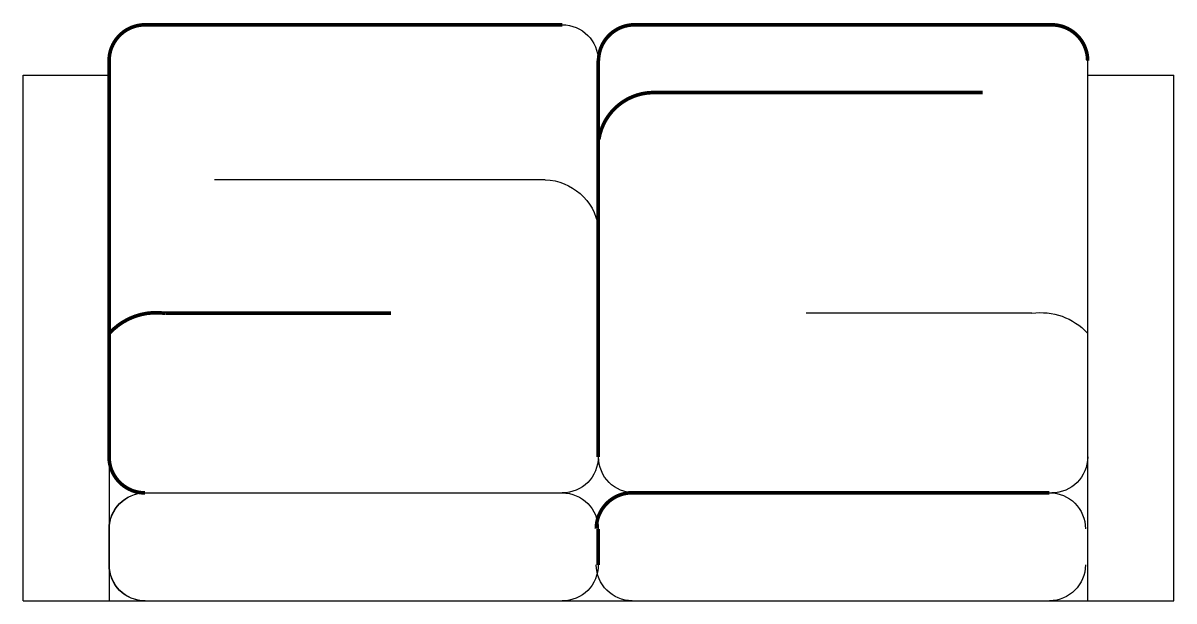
# Model space of a CAD drawing. Extents: x 38.38 to 39.98, y 70.63 to 71.44.
import ezdxf

# ---------------------------------------------------------------- set-up
doc = ezdxf.new("R2010")
doc.units = 0
doc.header["$LTSCALE"] = 0.5
doc.header["$MEASUREMENT"] = 0
doc.layers.add('MOVEIS', color=40, linetype='CONTINUOUS')
doc.layers.add('PISO', color=253, linetype='CONTINUOUS')

# ---------------------------------------------------------------- blocks, each defined once
blk = doc.blocks.new('SOFA22L')
at = {"layer": 'MOVEIS'}
for p, q in [((0, 0), (0, -0.73)), ((0, 0), (1.6, 0)), ((0, 0), (0.12, 0)), ((0.12, 0), (0.12, -0.7559)), ((0.1696, 0), (0.7496, 0)), ((1.48, 0), (1.6, 0)), ((1.6, 0), (1.6, -0.73)), ((0.8469, -0.0002), (1.4269, -0.0002)), ((1.48, 0), (1.48, -0.75)), ((0.1196, -0.05), (0.1196, -0.1)), ((0.12, -0.05), (0.12, -0.1)), ((0.8, -0.05), (0.8, -0.1)), ((1.48, -0.05), (1.48, -0.1)), ((0.1696, -0.15), (0.7496, -0.15)), ((0.1696, -0.15), (0.7496, -0.15)), ((0.85, -0.15), (1.43, -0.15)), ((0.8, -0.2), (0.8, -0.75)), ((1.48, -0.2), (1.48, -0.75)), ((1.4024, -0.3994), (1.0885, -0.3994)), ((0.7259, -0.5848), (0.2662, -0.5848)), ((0, -0.73), (0.12, -0.73)), ((0.7996, -0.73), (0.8, -0.73)), ((1.48, -0.73), (1.6, -0.73))]:
    blk.add_line(p, q, dxfattribs=at)
at = {"layer": 'MOVEIS', "const_width": 0.005}
for points in [[(0.7996, -0.05), (0.7996, -0.1)], [(0.8469, -0.1502), (1.4269, -0.1502)], [(0.1196, -0.2), (0.1196, -0.75)], [(0.7996, -0.2), (0.7996, -0.75)], [(0.1976, -0.3994), (0.5115, -0.3994)], [(0.8741, -0.7059), (1.3338, -0.7059)], [(0.1696, -0.8), (0.7496, -0.8)], [(0.85, -0.8), (1.43, -0.8)]]:
    blk.add_lwpolyline(points, dxfattribs=at)
for points in [[(0.7969, -0.1002, 0.414214), (0.8469, -0.1502, 0.414214)], [(0.1696, -0.15, 0.414214), (0.1196, -0.2, 0.414214)], [(0.1204, -0.372, 0.245975), (0.1976, -0.3994, 0.245975)], [(0.8004, -0.6408, 0.359374), (0.8741, -0.7059, 0.359374)], [(0.1196, -0.75, 0.414214), (0.1696, -0.8, 0.414214)], [(0.8, -0.75, 0.414214), (0.85, -0.8, 0.414214)], [(1.43, -0.8, 0.414214), (1.48, -0.75, 0.414214)]]:
    blk.add_lwpolyline(points, format="xyb", dxfattribs=at)
at = {"layer": 'MOVEIS'}
for centre, radius, start, end in [((0.1696, -0.05), 0.05, 90, 180), ((0.17, -0.05), 0.05, 90, 180), ((0.7496, -0.05), 0.05, 0, 90), ((0.8469, -0.0502), 0.05, 90, 180), ((1.4269, -0.0502), 0.05, 0, 90), ((0.1696, -0.1), 0.05, 180, 270), ((0.17, -0.1), 0.05, 180, 270), ((0.7496, -0.1), 0.05, 270, 0), ((1.4269, -0.1002), 0.05, 270, 0), ((0.7496, -0.2), 0.05, 0, 90), ((0.85, -0.2), 0.05, 90, 180), ((1.43, -0.2), 0.05, 0, 90), ((1.4148, -0.312), 0.0883, 261.9164, 317.1924), ((0.7234, -0.5076), 0.0773, 271.9039, 350.9723), ((0.7496, -0.75), 0.05, 270, 0)]:
    blk.add_arc(centre, radius, start, end, dxfattribs=at)

msp = doc.modelspace()

# ---------------------------------------------------------------- block references
at = {"layer": 'PISO', "xscale": -1, "rotation": 180}
msp.add_blockref('SOFA22L', (38.3818, 70.6343), dxfattribs=at)

doc.saveas('drawing.dxf')
